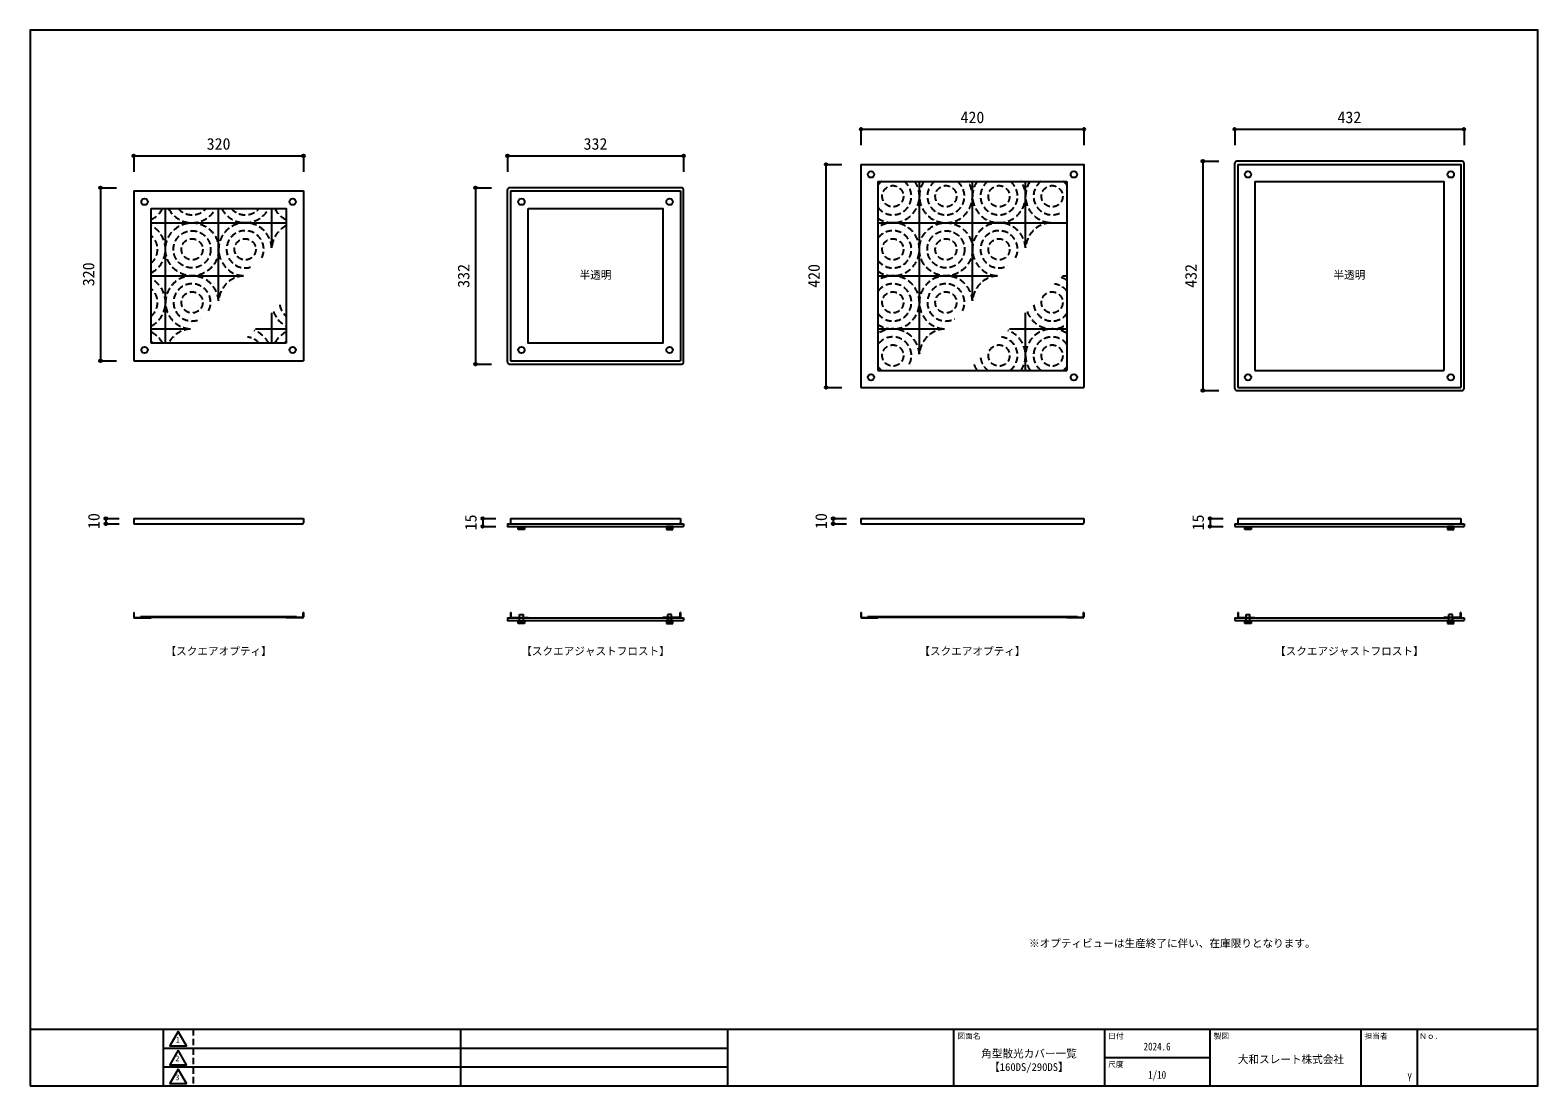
# Model space of a CAD drawing. Units: millimetres at full size, sheet at 1:10, with parts at other scales. Extents: x -1420 to 1420, y -994 to 994.
import ezdxf
from ezdxf.enums import TextEntityAlignment as Align

# ---------------------------------------------------------------- set-up
doc = ezdxf.new("R2010")
doc.units = ezdxf.units.MM
doc.header["$LTSCALE"] = 10
doc.header["$PDMODE"] = 32
doc.header["$PDSIZE"] = 5
doc.linetypes.add('DASHED1', pattern=[1.8, 1.2, -0.6])
for name, color, linetype in [('0-0_0', 7, 'Continuous'), ('2-0', 7, 'Continuous'), ('2-1', 7, 'DASHED1'), ('2-2', 7, 'Continuous'), ('2-3', 7, 'Continuous'), ('2-4', 7, 'Continuous'), ('2-5', 7, 'Continuous'), ('2-F', 7, 'Continuous')]:
    doc.layers.add(name, color=color, linetype=linetype)
doc.styles.add('ＭＳ ゴシック', font='')
doc.styles.get('ＭＳ ゴシック').set_extended_font_data('MS Gothic')

msp = doc.modelspace()

# ---------------------------------------------------------------- linework, layer by layer
at = {"layer": '0-0_0'}
for p, q in [((-1420, -887.5), (1420, -887.5)), ((-1169.61, -887.5), (-1169.61, -994)), ((-609.67, -887.5), (-609.67, -994.15)), ((-106.53, -887.5), (-106.53, -994)), ((319.47, -887.5), (319.47, -994)), ((603.47, -887.5), (603.47, -994)), ((802.27, -887.5), (802.27, -994)), ((1086.27, -887.5), (1086.27, -994)), ((1192.77, -887.5), (1192.77, -994)), ((-1169.61, -923), (-106.53, -923)), ((-1169.61, -958.5), (-106.53, -958.5)), ((603.47, -940.75), (802.27, -940.75))]:
    msp.add_line(p, q, dxfattribs=at)
at = {"layer": '0-0_0', "linetype": 'DASHED1'}
msp.add_line((-1112.81, -887.5), (-1112.81, -994), dxfattribs=at)
at = {"layer": '0-0_0'}
for points in [[(-1420, -994), (1420, -994), (1420, 994), (-1420, 994)], [(-1141.21, -891.76), (-1156.85, -918.84), (-1125.58, -918.84)], [(-1141.21, -927.26), (-1156.85, -954.34), (-1125.58, -954.34)], [(-1141.21, -962.76), (-1156.85, -989.84), (-1125.58, -989.84)]]:
    msp.add_lwpolyline(points, close=True, dxfattribs=at)
at = {"layer": '2-0'}
for p, q in [((145, 741.26), (145, 321.26)), ((849, 319.26), (849, 743.26)), ((1277, 747.26), (853, 747.26)), ((855, 741.26), (855, 321.26)), ((1281, 319.26), (1281, 743.26)), ((-1225, 691.26), (-905, 691.26)), ((-1225, 691.26), (-1225, 371.26)), ((-905, 691.26), (-905, 371.26)), ((-521, 369.26), (-521, 693.26)), ((-193, 697.26), (-517, 697.26)), ((-515, 691.26), (-195, 691.26)), ((-515, 691.26), (-515, 371.26)), ((-195, 691.26), (-195, 371.26)), ((-189, 369.26), (-189, 693.26)), ((177, 709.26), (533, 709.26)), ((177, 709.26), (177, 353.26)), ((533, 709.26), (533, 353.26)), ((887, 709.26), (887, 353.26)), ((-1192, 404.26), (-1192, 658.26)), ((-938, 404.26), (-1192, 404.26)), ((-1225, 371.26), (-905, 371.26)), ((-515, 371.26), (-195, 371.26)), ((-517, 365.26), (-193, 365.26)), ((177, 353.26), (533, 353.26)), ((177, 353.26), (533, 353.26)), ((887, 353.26), (1243, 353.26)), ((145, 321.26), (565, 321.26)), ((853, 315.26), (1277, 315.26)), ((855, 321.26), (1275, 321.26))]:
    msp.add_line(p, q, dxfattribs=at)
for points in [[(145, 741.26), (565, 741.26), (565, 321.26)], [(855, 741.26), (1275, 741.26), (1275, 321.26)], [(887, 709.26), (1243, 709.26), (1243, 353.26)], [(-1192, 658.26), (-938, 658.26), (-938, 404.26)]]:
    msp.add_lwpolyline(points, dxfattribs=at)
msp.add_lwpolyline([(-482, 658.26), (-228, 658.26), (-228, 404.26), (-482, 404.26)], close=True, dxfattribs=at)
for centre in [(164, 722.26), (546, 722.26), (874, 722.26), (1256, 722.26), (-1204.5, 670.76), (-925.5, 670.76), (-494.5, 670.76), (-215.5, 670.76), (-1204.5, 391.76), (-925.5, 391.76), (-494.5, 391.76), (-215.5, 391.76), (164, 340.26), (546, 340.26), (874, 340.26), (1256, 340.26)]:
    msp.add_circle(centre, 6, dxfattribs=at)
for centre, start, end in [((853, 743.26), 90, 180), ((1277, 743.26), 0, 90), ((-517, 693.26), 90, 180), ((-193, 693.26), 0, 90), ((-517, 369.26), 180, 270), ((-193, 369.26), 270, 0), ((853, 319.26), 180, 270), ((1277, 319.26), 270, 0)]:
    msp.add_arc(centre, 4, start, end, dxfattribs=at)
at = {"layer": '2-1'}
for centre, radius in [((205, 681.26), 20), ((305, 681.26), 20), ((405, 681.26), 20), ((505, 681.26), 20), ((-1115, 581.26), 50), ((305, 581.26), 50), ((-1115, 581.26), 35), ((-1115, 581.26), 20), ((-1015, 581.26), 20), ((205, 581.26), 20), ((305, 581.26), 35), ((305, 581.26), 20), ((405, 581.26), 20), ((-1115, 481.26), 20), ((205, 481.26), 20), ((305, 481.26), 20), ((505, 481.26), 20), ((205, 381.26), 20), ((405, 381.26), 20), ((505, 381.26), 20)]:
    msp.add_circle(centre, radius, dxfattribs=at)
for centre, radius, start, end in [((205, 681.26), 35, 126.8699, 143.1301), ((205, 681.26), 35, 216.8699, 53.1301), ((205, 681.26), 50, 235.9442, 34.0558), ((305, 681.26), 50, 145.9442, 34.0558), ((305, 681.26), 35, 126.8699, 53.1301), ((405, 681.26), 50, 145.9442, 34.0558), ((405, 681.26), 35, 126.8699, 53.1301), ((505, 681.26), 50, 145.9442, 266.81031), ((505, 681.26), 35, 126.8699, 297.24721), ((505, 681.26), 35, 36.8699, 53.1301), ((-1215, 681.26), 50, 297.38711, 332.61289), ((-1115, 681.26), 50, 207.38711, 332.61289), ((-1115, 681.26), 35, 221.08233, 318.91767), ((-1015, 681.26), 50, 207.38711, 332.61289), ((-1015, 681.26), 35, 221.08233, 318.91767), ((-915, 681.26), 50, 207.38711, 242.61289), ((-1215, 581.26), 50, 297.38711, 62.61289), ((-1015, 581.26), 50, 3.18969, 266.81031), ((-915, 581.26), 50, 117.38711, 176.62167), ((205, 581.26), 50, 235.9442, 124.0558), ((405, 581.26), 50, 3.18969, 266.81031), ((505, 581.26), 50, 93.37833, 176.62167), ((-1215, 581.26), 35, 311.08233, 48.91767), ((-1015, 581.26), 35, 332.75279, 297.24721), ((205, 581.26), 35, 216.8699, 143.1301), ((405, 581.26), 35, 332.75279, 297.24721), ((-1215, 481.26), 50, 297.38711, 62.61289), ((-1115, 481.26), 50, 3.18969, 266.81031), ((-1115, 481.26), 35, 332.75279, 297.24721), ((-1015, 481.26), 50, 93.37833, 176.62167), ((205, 481.26), 50, 235.9442, 124.0558), ((205, 481.26), 35, 216.8699, 143.1301), ((305, 481.26), 50, 3.18969, 266.81031), ((305, 481.26), 35, 332.75279, 297.24721), ((405, 481.26), 50, 93.37833, 176.62167), ((505, 481.26), 35, 36.8699, 82.73706), ((505, 481.26), 50, 55.9442, 70.36778), ((-1215, 481.26), 35, 311.08233, 48.91767), ((-915, 481.26), 50, 199.63222, 242.61289), ((-915, 481.26), 35, 187.26294, 228.91767), ((505, 481.26), 50, 199.63222, 304.0558), ((505, 481.26), 35, 187.26294, 323.1301), ((-1115, 381.26), 50, 93.37833, 152.61289), ((-1015, 381.26), 50, 27.38711, 70.36778), ((205, 381.26), 50, 3.18969, 124.0558), ((305, 381.26), 50, 93.37833, 176.62167), ((405, 381.26), 50, 325.9442, 70.36778), ((505, 381.26), 50, 55.9442, 214.0558), ((-1215, 381.26), 50, 27.38711, 62.61289), ((-1215, 381.26), 35, 41.08233, 48.91767), ((-1015, 381.26), 35, 41.08233, 82.73706), ((-915, 381.26), 50, 117.38711, 152.61289), ((-915, 381.26), 35, 131.08233, 138.91767), ((205, 381.26), 35, 332.75279, 143.1301), ((405, 381.26), 35, 306.8699, 82.73706), ((505, 381.26), 35, 36.8699, 233.1301), ((405, 381.26), 35, 187.26294, 233.1301), ((205, 381.26), 35, 216.8699, 233.1301), ((405, 381.26), 50, 199.63222, 214.0558), ((505, 381.26), 35, 306.8699, 323.1301)]:
    msp.add_arc(centre, radius, start, end, dxfattribs=at)
at = {"layer": '2-2'}
for p, q in [((255, 384.12), (255, 709.26)), ((355, 484.12), (355, 709.26)), ((455, 584.12), (455, 709.26)), ((-1165, 404.26), (-1165, 658.26)), ((-1065, 484.12), (-1065, 658.26)), ((-965, 584.12), (-965, 658.26)), ((-1192, 631.26), (-938, 631.26)), ((177, 631.26), (533, 631.26)), ((-1192, 531.26), (-1017.86, 531.26)), ((177, 531.26), (402.14, 531.26)), ((524.71, 531.26), (533, 531.26)), ((-965, 404.26), (-965, 461.55)), ((455, 353.26), (455, 461.55)), ((-1192, 431.26), (-1117.86, 431.26)), ((-995.29, 431.26), (-938, 431.26)), ((177, 431.26), (302.14, 431.26)), ((424.71, 431.26), (533, 431.26))]:
    msp.add_line(p, q, dxfattribs=at)
at = {"layer": '2-3'}
for p, q in [((-521, 64.5), (-189, 64.5)), ((-500.5, 53.5), (-500.5, 59.5)), ((-500.5, 59.5), (-488.5, 59.5)), ((-499.5, 53.5), (-499.5, 59.5)), ((-498.5, 53.5), (-498.5, 59.5)), ((-497.5, 53.5), (-497.5, 59.5)), ((-496.5, 53.5), (-496.5, 59.5)), ((-495.5, 53.5), (-495.5, 59.5)), ((-494.5, 53.5), (-494.5, 59.5)), ((-493.5, 59.5), (-493.5, 53.5)), ((-492.5, 59.5), (-492.5, 53.5)), ((-491.5, 59.5), (-491.5, 53.5)), ((-490.5, 59.5), (-490.5, 53.5)), ((-489.5, 59.5), (-489.5, 53.5)), ((-488.5, 59.5), (-488.5, 53.5)), ((-221.5, 59.5), (-221.5, 53.5)), ((-209.5, 59.5), (-221.5, 59.5)), ((-220.5, 59.5), (-220.5, 53.5)), ((-219.5, 59.5), (-219.5, 53.5)), ((-218.5, 59.5), (-218.5, 53.5)), ((-217.5, 59.5), (-217.5, 53.5)), ((-216.5, 59.5), (-216.5, 53.5)), ((-215.5, 53.5), (-215.5, 59.5)), ((-214.5, 53.5), (-214.5, 59.5)), ((-213.5, 53.5), (-213.5, 59.5)), ((-212.5, 53.5), (-212.5, 59.5)), ((-211.5, 53.5), (-211.5, 59.5)), ((-210.5, 53.5), (-210.5, 59.5)), ((-209.5, 53.5), (-209.5, 59.5)), ((-189, 64.5), (-189, 59.5)), ((849, 64.5), (849, 59.5)), ((849, 64.5), (1281, 64.5)), ((849, 59.5), (1281, 59.5)), ((868, 53.5), (868, 59.5)), ((868, 59.5), (880, 59.5)), ((869, 53.5), (869, 59.5)), ((870, 53.5), (870, 59.5)), ((871, 53.5), (871, 59.5)), ((872, 53.5), (872, 59.5)), ((873, 53.5), (873, 59.5)), ((874, 53.5), (874, 59.5)), ((875, 59.5), (875, 53.5)), ((876, 59.5), (876, 53.5)), ((877, 59.5), (877, 53.5)), ((878, 59.5), (878, 53.5)), ((879, 59.5), (879, 53.5)), ((880, 59.5), (880, 53.5)), ((1250, 59.5), (1250, 53.5)), ((1262, 59.5), (1250, 59.5)), ((1251, 59.5), (1251, 53.5)), ((1252, 59.5), (1252, 53.5)), ((1253, 59.5), (1253, 53.5)), ((1254, 59.5), (1254, 53.5)), ((1255, 59.5), (1255, 53.5)), ((1256, 53.5), (1256, 59.5)), ((1257, 53.5), (1257, 59.5)), ((1258, 53.5), (1258, 59.5)), ((1259, 53.5), (1259, 59.5)), ((1260, 53.5), (1260, 59.5)), ((1261, 53.5), (1261, 59.5)), ((1262, 53.5), (1262, 59.5)), ((1281, 64.5), (1281, 59.5)), ((-488.5, 53.5), (-500.5, 53.5)), ((-221.5, 53.5), (-209.5, 53.5)), ((880, 53.5), (868, 53.5)), ((1250, 53.5), (1262, 53.5)), ((-521, -112.69), (-189, -112.69)), ((-498, -106.69), (-491, -106.69)), ((-498, -117.69), (-498, -106.69)), ((-491, -117.69), (-491, -106.69)), ((-212, -106.69), (-219, -106.69)), ((-219, -117.69), (-219, -106.69)), ((-212, -117.69), (-212, -106.69)), ((-189, -112.69), (-189, -117.69)), ((849, -112.69), (1252, -112.69)), ((849, -112.69), (849, -117.69)), ((870.5, -106.69), (877.5, -106.69)), ((870.5, -117.69), (870.5, -106.69)), ((877.5, -117.69), (877.5, -106.69)), ((1259.5, -106.69), (1252.5, -106.69)), ((1252.5, -117.69), (1252.5, -106.69)), ((1259.5, -117.69), (1259.5, -106.69)), ((1260, -112.69), (1281, -112.69)), ((1281, -112.69), (1281, -117.69)), ((-500.5, -123.69), (-500.5, -117.69)), ((-500.5, -117.69), (-488.5, -117.69)), ((-488.5, -123.69), (-500.5, -123.69)), ((-499.5, -123.69), (-499.5, -117.69)), ((-498.5, -123.69), (-498.5, -117.69)), ((-497.5, -123.69), (-497.5, -117.69)), ((-496.5, -123.69), (-496.5, -117.69)), ((-495.5, -123.69), (-495.5, -117.69)), ((-494.5, -123.69), (-494.5, -117.69)), ((-493.5, -117.69), (-493.5, -123.69)), ((-492.5, -117.69), (-492.5, -123.69)), ((-491.5, -117.69), (-491.5, -123.69)), ((-490.5, -117.69), (-490.5, -123.69)), ((-489.5, -117.69), (-489.5, -123.69)), ((-488.5, -117.69), (-488.5, -123.69)), ((-221.5, -117.69), (-221.5, -123.69)), ((-209.5, -117.69), (-221.5, -117.69)), ((-221.5, -123.69), (-209.5, -123.69)), ((-220.5, -117.69), (-220.5, -123.69)), ((-219.5, -117.69), (-219.5, -123.69)), ((-218.5, -117.69), (-218.5, -123.69)), ((-217.5, -117.69), (-217.5, -123.69)), ((-216.5, -117.69), (-216.5, -123.69)), ((-215.5, -123.69), (-215.5, -117.69)), ((-214.5, -123.69), (-214.5, -117.69)), ((-213.5, -123.69), (-213.5, -117.69)), ((-212.5, -123.69), (-212.5, -117.69)), ((-211.5, -123.69), (-211.5, -117.69)), ((-210.5, -123.69), (-210.5, -117.69)), ((-209.5, -123.69), (-209.5, -117.69)), ((849, -117.69), (1281, -117.69)), ((868, -123.69), (868, -117.69)), ((868, -117.69), (880, -117.69)), ((880, -123.69), (868, -123.69)), ((869, -123.69), (869, -117.69)), ((870, -123.69), (870, -117.69)), ((871, -123.69), (871, -117.69)), ((872, -123.69), (872, -117.69)), ((873, -123.69), (873, -117.69)), ((874, -123.69), (874, -117.69)), ((875, -117.69), (875, -123.69)), ((876, -117.69), (876, -123.69)), ((877, -117.69), (877, -123.69)), ((878, -117.69), (878, -123.69)), ((879, -117.69), (879, -123.69)), ((880, -117.69), (880, -123.69)), ((1250, -117.69), (1250, -123.69)), ((1262, -117.69), (1250, -117.69)), ((1250, -123.69), (1262, -123.69)), ((1251, -117.69), (1251, -123.69)), ((1252, -117.69), (1252, -123.69)), ((1253, -117.69), (1253, -123.69)), ((1254, -117.69), (1254, -123.69)), ((1255, -117.69), (1255, -123.69)), ((1256, -123.69), (1256, -117.69)), ((1257, -123.69), (1257, -117.69)), ((1258, -123.69), (1258, -117.69)), ((1259, -123.69), (1259, -117.69)), ((1260, -123.69), (1260, -117.69)), ((1261, -123.69), (1261, -117.69)), ((1262, -123.69), (1262, -117.69))]:
    msp.add_line(p, q, dxfattribs=at)
for points in [[(-521, 64.5), (-521, 59.5), (-189, 59.5)], [(-521, -112.69), (-521, -117.69), (-189, -117.69)]]:
    msp.add_lwpolyline(points, dxfattribs=at)
at = {"layer": '2-4'}
for p, q in [((-1225, 74.5), (-1225, 66.3)), ((-1225, 74.5), (-905, 74.5)), ((-1223.2, 64.5), (-906.8, 64.5)), ((-905, 74.5), (-905, 66.3)), ((-515, 74.5), (-515, 66.3)), ((-515, 74.5), (-195, 74.5)), ((-513.2, 64.5), (-196.8, 64.5)), ((-195, 74.5), (-195, 66.3)), ((145, 74.5), (565, 74.5)), ((145, 74.5), (145, 66.3)), ((146.8, 64.5), (563.2, 64.5)), ((565, 74.5), (565, 66.3)), ((855, 74.5), (1275, 74.5)), ((855, 74.5), (855, 66.3)), ((856.8, 64.5), (1273.2, 64.5)), ((1275, 74.5), (1275, 66.3)), ((-1225, -102.69), (-1225, -110.89)), ((-1225, -102.69), (-1224.15, -102.69)), ((-1224.15, -110.84), (-1224.15, -102.69)), ((-1223.2, -112.69), (-1192, -112.69)), ((-1223.15, -111.84), (-1192, -111.84)), ((-1192, -111.84), (-1192, -112.69)), ((-938, -111.84), (-938, -112.69)), ((-906.85, -111.84), (-938, -111.84)), ((-906.8, -112.69), (-938, -112.69)), ((-905.85, -110.84), (-905.85, -102.69)), ((-905, -102.69), (-905.85, -102.69)), ((-905, -102.69), (-905, -110.89)), ((-515, -102.69), (-515, -110.89)), ((-515, -102.69), (-514.15, -102.69)), ((-514.15, -110.84), (-514.15, -102.69)), ((-513.2, -112.69), (-482, -112.69)), ((-513.15, -111.84), (-482, -111.84)), ((-482, -111.84), (-482, -112.69)), ((-228, -111.84), (-228, -112.69)), ((-196.85, -111.84), (-228, -111.84)), ((-196.8, -112.69), (-228, -112.69)), ((-195.85, -110.84), (-195.85, -102.69)), ((-195, -102.69), (-195.85, -102.69)), ((-195, -102.69), (-195, -110.89)), ((145, -102.69), (145, -110.89)), ((145, -102.69), (145.85, -102.69)), ((145.85, -110.84), (145.85, -102.69)), ((146.8, -112.69), (177, -112.69)), ((146.85, -111.84), (177, -111.84)), ((177, -111.84), (177, -112.69)), ((533, -111.84), (533, -112.69)), ((563.15, -111.84), (533, -111.84)), ((563.2, -112.69), (533, -112.69)), ((564.15, -110.84), (564.15, -102.69)), ((565, -102.69), (564.15, -102.69)), ((565, -102.69), (565, -110.89)), ((855, -102.69), (855, -110.89)), ((855, -102.69), (855.85, -102.69)), ((855.85, -110.84), (855.85, -102.69)), ((856.8, -112.69), (887, -112.69)), ((856.85, -111.84), (887, -111.84)), ((887, -111.84), (887, -112.69)), ((1243, -111.84), (1243, -112.69)), ((1273.15, -111.84), (1243, -111.84)), ((1273.2, -112.69), (1243, -112.69)), ((1274.15, -110.84), (1274.15, -102.69)), ((1275, -102.69), (1274.15, -102.69)), ((1275, -102.69), (1275, -110.89))]:
    msp.add_line(p, q, dxfattribs=at)
for centre, radius, start, end in [((-1223.2, 66.3), 1.8, 180, 270), ((-906.8, 66.3), 1.8, 270, 0), ((-513.2, 66.3), 1.8, 180, 270), ((-196.8, 66.3), 1.8, 270, 0), ((146.8, 66.3), 1.8, 180, 270), ((563.2, 66.3), 1.8, 270, 0), ((856.8, 66.3), 1.8, 180, 270), ((1273.2, 66.3), 1.8, 270, 0), ((-1223.2, -110.89), 1.8, 180, 270), ((-1223.15, -110.84), 1, 180, 270), ((-906.85, -110.84), 1, 270, 0), ((-906.8, -110.89), 1.8, 270, 0), ((-513.2, -110.89), 1.8, 180, 270), ((-513.15, -110.84), 1, 180, 270), ((-196.85, -110.84), 1, 270, 0), ((-196.8, -110.89), 1.8, 270, 0), ((146.8, -110.89), 1.8, 180, 270), ((146.85, -110.84), 1, 180, 270), ((563.15, -110.84), 1, 270, 0), ((563.2, -110.89), 1.8, 270, 0), ((856.8, -110.89), 1.8, 180, 270), ((856.85, -110.84), 1, 180, 270), ((1273.15, -110.84), 1, 270, 0), ((1273.2, -110.89), 1.8, 270, 0)]:
    msp.add_arc(centre, radius, start, end, dxfattribs=at)
at = {"layer": '2-5'}
for p, q in [((-1212, -111.84), (-1212, -111.14)), ((-918, -111.14), (-1212, -111.14)), ((-918, -111.84), (-1212, -111.84)), ((-918, -111.84), (-918, -111.14)), ((553, -111.14), (157, -111.14)), ((157, -111.14), (157, -111.84)), ((553, -111.84), (157, -111.84)), ((553, -111.14), (553, -111.84))]:
    msp.add_line(p, q, dxfattribs=at)
at = {"layer": '2-F'}
for p, q in [((145, 807.26), (145, 777.26)), ((145, 807.26), (565, 807.26)), ((565, 807.26), (565, 777.26)), ((849, 807.26), (1281, 807.26)), ((849, 807.26), (849, 777.26)), ((1281, 807.26), (1281, 777.26)), ((-1225, 757.26), (-1225, 727.26)), ((-1225, 757.26), (-905, 757.26)), ((-905, 757.26), (-905, 727.26)), ((-521, 757.26), (-189, 757.26)), ((-521, 757.26), (-521, 727.26)), ((-189, 757.26), (-189, 727.26)), ((79, 741.26), (109, 741.26)), ((79, 741.26), (79, 321.26)), ((789, 747.26), (819, 747.26)), ((789, 747.26), (789, 315.26)), ((-1287.5, 697.26), (-1257.5, 697.26)), ((-1287.5, 697.26), (-1287.5, 371.26)), ((-581, 697.26), (-551, 697.26)), ((-581, 697.26), (-581, 365.26)), ((-1287.5, 371.26), (-1257.5, 371.26)), ((-581, 365.26), (-551, 365.26)), ((79, 321.26), (109, 321.26)), ((789, 315.26), (819, 315.26)), ((-1277.5, 74.5), (-1252.5, 74.5)), ((-567.5, 74.5), (-567.5, 59.5)), ((-567.5, 74.5), (-542.5, 74.5)), ((-567.5, 59.5), (-542.5, 59.5)), ((92.5, 74.5), (117.5, 74.5)), ((802.5, 74.5), (802.5, 59.5)), ((802.5, 74.5), (827.5, 74.5)), ((802.5, 59.5), (827.5, 59.5))]:
    msp.add_line(p, q, dxfattribs=at)
for points in [[(-1277.5, 74.5), (-1277.5, 64.5), (-1252.5, 64.5)], [(92.5, 74.5), (92.5, 64.5), (117.5, 64.5)]]:
    msp.add_lwpolyline(points, dxfattribs=at)
for p in [(145, 807.26), (565, 807.26), (849, 807.26), (1281, 807.26), (-1225, 757.26), (-905, 757.26), (-521, 757.26), (-189, 757.26), (79, 741.26), (789, 747.26), (-1287.5, 697.26), (-581, 697.26), (-1287.5, 371.26), (-581, 365.26), (79, 321.26), (789, 315.26), (-1277.5, 74.5), (-1277.5, 64.5), (-567.5, 74.5), (-567.5, 59.5), (92.5, 74.5), (92.5, 64.5), (802.5, 74.5), (802.5, 59.5)]:
    msp.add_point(p, dxfattribs=at)

# ---------------------------------------------------------------- texts
at = {"layer": '0-0_0', "style": 'ＭＳ ゴシック'}
for s, height, p in [('※オプティビューは生産終了に伴い、在庫限りとなります。', 14.66, (461.47, -737.5)), ('1', 10.93, (-1145.75, -915.85)), ('図面名', 10.41, (326.57, -908.8)), ('日付', 10.41, (610.57, -908.8)), ('製図', 10.41, (809.37, -908.8)), ('担当者', 10.41, (1093.37, -908.78)), ('Ｎｏ.', 10.41, (1196.32, -908.8)), ('角型散光カバー一覧', 14.66, (371.47, -945.18)), ('大和スレート株式会社', 14.66, (854.92, -956.05)), ('2', 10.93, (-1146.64, -951.35)), ('【160DS/290DS】', 14.66, (386.47, -970.52)), ('尺度', 10.41, (610.57, -962.05)), ('3', 10.93, (-1146.64, -986.85))]:
    msp.add_text(s, height=height, dxfattribs=at).set_placement(p, align=Align.BOTTOM_LEFT)
at = {"layer": '0-0_0', "style": 'ＭＳ ゴシック', "width": 0.85}
for s, p in [('2024.6', (677.37, -931.89)), ('1/10', (685.87, -985.07)), ('Y', (1174.32, -989.8))]:
    msp.add_text(s, height=14.66, dxfattribs=at).set_placement(p, align=Align.BOTTOM_LEFT)
at = {"layer": '2-F', "style": 'ＭＳ ゴシック'}
for s, height, p in [('420', 21.99, (332.5, 812.26)), ('432', 21.99, (1042.5, 812.26)), ('320', 21.99, (-1087.5, 762.26)), ('332', 21.99, (-377.5, 762.26)), ('半透明', 14.66, (-385, 521.26)), ('半透明', 14.66, (1035, 521.26)), ('【スクエアオプティ】', 14.66, (-1165, -187.35)), ('【スクエアジャストフロスト】', 14.66, (-495, -187.35)), ('【スクエアオプティ】', 14.66, (255, -187.35)), ('【スクエアジャストフロスト】', 14.66, (925, -187.35))]:
    msp.add_text(s, height=height, dxfattribs=at).set_placement(p, align=Align.BOTTOM_LEFT)
for s, p in [('320', (-1292.5, 511.76)), ('332', (-586, 508.76)), ('420', (74, 508.76)), ('432', (784, 508.76)), ('10', (-1282.5, 54.5)), ('15', (-572.5, 52)), ('10', (87.5, 54.5)), ('15', (797.5, 52))]:
    msp.add_text(s, height=21.99, rotation=90, dxfattribs=at).set_placement(p, align=Align.BOTTOM_LEFT)

doc.saveas('drawing.dxf')
